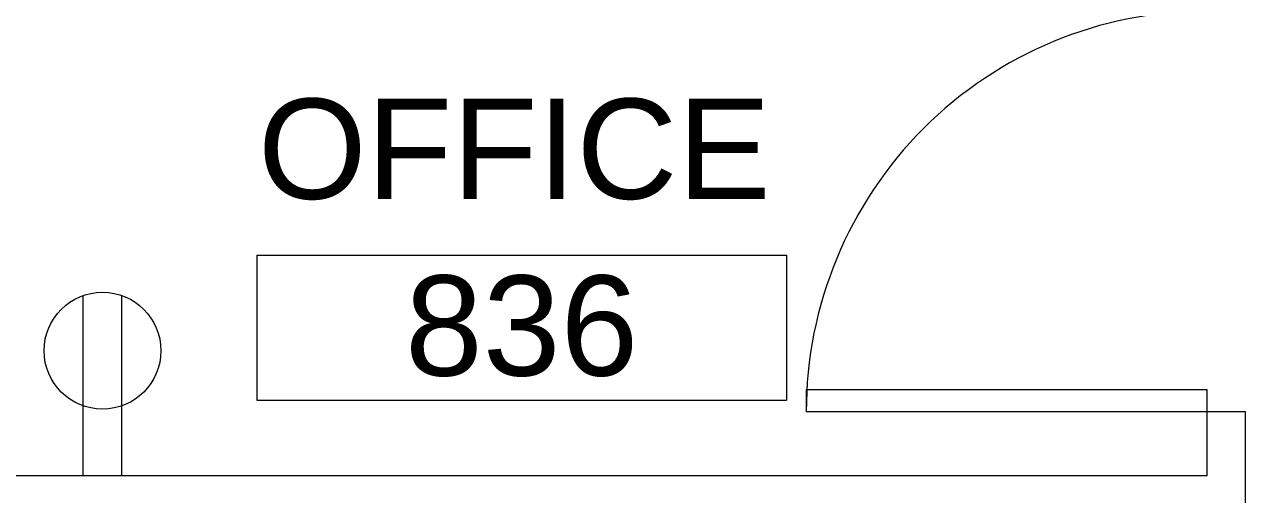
# Model space of a CAD drawing. Header units: inches. Extents: x 1 to 4637, y -664 to 702.
# Drawn here: x 1089 to 1198.8, y 77.4 to 119.6 of the extents above; entities that cross this region are included whole.
import ezdxf

# ---------------------------------------------------------------- set-up
doc = ezdxf.new("R2010")
doc.units = ezdxf.units.IN
doc.header["$MEASUREMENT"] = 0
for name, color, linetype, lineweight in [('A-ANNO-NOTE', 131, 'Continuous', 20), ('A-AREA-IDEN', 2, 'Continuous', 20), ('A-DOOR', 31, 'Continuous', 9), ('A-DOOR-FRAM', 31, 'Continuous', 9), ('A-GLAZ', 151, 'Continuous', 9), ('I-WALL', 2, 'Continuous', 9)]:
    doc.layers.add(name, color=color, linetype=linetype, lineweight=lineweight)
doc.styles.add('Arial', font='arial.ttf', dxfattribs={"height": 9})

# ---------------------------------------------------------------- blocks, each defined once
blk = doc.blocks.new('Single-Flush - With Sidelight - 36_ x 96_-2457194-New Construction - Tel_Data_Elec Plan')
at = {"layer": 'A-DOOR', "color": 250, "lineweight": 20}
for p, q in [((-16, 37.75), (-18, 37.75)), ((-18, 1.75), (-18, 37.75)), ((-16, 37.75), (-16, 1.75)), ((-16, 1.75), (-18, 1.75))]:
    blk.add_line(p, q, dxfattribs=at)
at = {"layer": 'A-DOOR'}
blk.add_arc((-18, 1.75), 36, 360, 90, dxfattribs=at)
at = {"layer": 'A-DOOR-FRAM', "color": 250, "lineweight": 20}
blk.add_line((58, -1.75), (58, 1.75), dxfattribs=at)
at = {"layer": 'A-GLAZ', "color": 250, "lineweight": 20}
for p, q in [((56, 0.75), (20, 0.75)), ((20, 0.75), (20, 0.25)), ((20, 0.25), (56, 0.25)), ((56, 0.25), (56, 0.75))]:
    blk.add_line(p, q, dxfattribs=at)
blk = doc.blocks.new('FORM Room Tag - Name _ Number-2260771-New Construction - Tel_Data_Elec Plan')
at = {"layer": 'A-AREA-IDEN'}
for p, q in [((-0.2444, -0.0231), (-0.2444, -0.1589)), ((-0.2444, -0.0231), (0.2515, -0.0231)), ((0.2515, -0.0231), (0.2515, -0.1589)), ((-0.2444, -0.1589), (0.2515, -0.1589))]:
    blk.add_line(p, q, dxfattribs=at)

msp = doc.modelspace()

# ---------------------------------------------------------------- linework, layer by layer
at = {"layer": 'A-ANNO-NOTE'}
for p, q in [((1094.29, 79.08), (1094.29, 95.28)), ((1097.77, 79.08), (1097.77, 95.28))]:
    msp.add_line(p, q, dxfattribs=at)
msp.add_circle((1096.03, 90.32), 5.25, dxfattribs=at)
at = {"layer": 'I-WALL', "color": 250, "lineweight": 20}
for p, q in [((1198.79, 84.83), (1195.29, 84.83)), ((1195.29, 84.83), (1195.29, 79.08)), ((1198.79, 69.83), (1198.79, 84.83)), ((1195.29, 79.08), (1042.04, 79.08))]:
    msp.add_line(p, q, dxfattribs=at)

# ---------------------------------------------------------------- block references
at = {"layer": 'A-AREA-IDEN', "xscale": 95.99999999999994, "yscale": 95.99999999999994, "zscale": 95.99999999999994}
msp.add_blockref('FORM Room Tag - Name _ Number-2260771-New Construction - Tel_Data_Elec Plan', (1133.37, 101.12), dxfattribs=at)
at = {"layer": 'A-DOOR', "lineweight": 13, "rotation": 89.99999999999993}
msp.add_blockref('Single-Flush - With Sidelight - 36_ x 96_-2457194-New Construction - Tel_Data_Elec Plan', (1197.04, 102.83), dxfattribs=at)

# ---------------------------------------------------------------- texts
at = {"layer": 'A-AREA-IDEN', "lineweight": 9, "char_height": 9, "attachment_point": 1, "style": 'Arial'}
for s, insert, width in [('OFFICE', (1110, 112.96), 56.358), ('836', (1123.22, 97.08), 25.452)]:
    msp.add_mtext(s, dxfattribs=dict(at, insert=insert, width=width))

doc.saveas('drawing.dxf')
